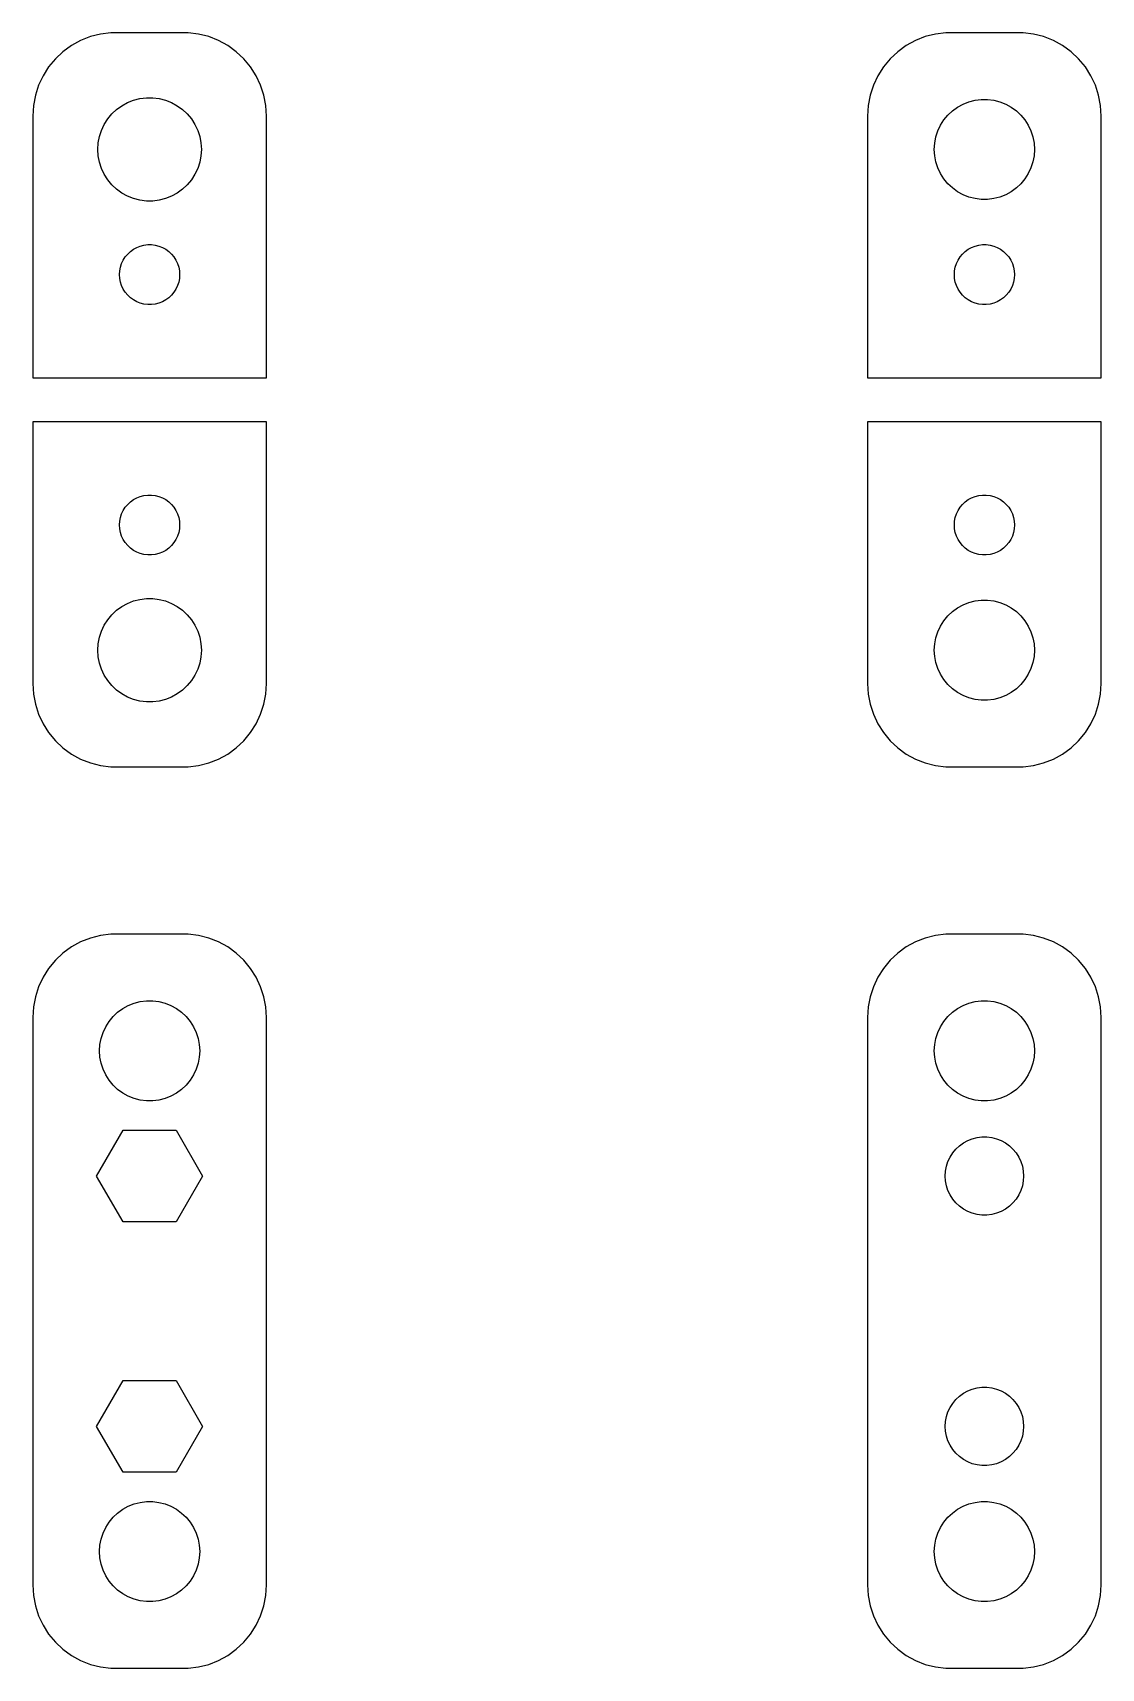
# Model space of a CAD drawing. Header units: metres. Extents: x -7 to 57, y 32 to 130.
import ezdxf

# ---------------------------------------------------------------- set-up
doc = ezdxf.new("R2010")
doc.units = ezdxf.units.M

msp = doc.modelspace()

# ---------------------------------------------------------------- linework, layer by layer
for p, q in [((-4.12889, 129.524), (-4.67912, 129.222)), ((-3.54507, 129.755), (-4.12889, 129.524)), ((-2.9369, 129.911), (-3.54507, 129.755)), ((-2.31395, 129.99), (-2.9369, 129.911)), ((2.31395, 129.99), (-2.31395, 129.99)), ((2.9369, 129.911), (2.31395, 129.99)), ((3.54507, 129.755), (2.9369, 129.911)), ((4.12889, 129.524), (3.54507, 129.755)), ((4.67912, 129.222), (4.12889, 129.524)), ((45.8711, 129.524), (45.3209, 129.222)), ((46.4549, 129.755), (45.8711, 129.524)), ((47.0631, 129.911), (46.4549, 129.755)), ((47.686, 129.99), (47.0631, 129.911)), ((52.3139, 129.99), (47.686, 129.99)), ((52.9369, 129.911), (52.3139, 129.99)), ((53.5451, 129.755), (52.9369, 129.911)), ((54.1289, 129.524), (53.5451, 129.755)), ((54.6791, 129.222), (54.1289, 129.524)), ((-5.64484, 128.423), (-6.04507, 127.939)), ((-5.18712, 128.853), (-5.64484, 128.423)), ((-4.67912, 129.222), (-5.18712, 128.853)), ((5.18712, 128.853), (4.67912, 129.222)), ((5.64484, 128.423), (5.18712, 128.853)), ((6.04507, 127.939), (5.64484, 128.423)), ((44.3551, 128.423), (43.9549, 127.939)), ((44.8129, 128.853), (44.3551, 128.423)), ((45.3209, 129.222), (44.8129, 128.853)), ((55.1871, 128.853), (54.6791, 129.222)), ((55.6448, 128.423), (55.1871, 128.853)), ((56.0451, 127.939), (55.6448, 128.423)), ((-6.38153, 127.409), (-6.64888, 126.841)), ((-6.04507, 127.939), (-6.38153, 127.409)), ((6.38153, 127.409), (6.04507, 127.939)), ((6.64888, 126.841), (6.38153, 127.409)), ((43.6185, 127.409), (43.3511, 126.841)), ((43.9549, 127.939), (43.6185, 127.409)), ((56.3815, 127.409), (56.0451, 127.939)), ((56.6489, 126.841), (56.3815, 127.409)), ((-6.64888, 126.841), (-6.84291, 126.243)), ((6.84291, 126.243), (6.64888, 126.841)), ((43.3511, 126.841), (43.1571, 126.243)), ((56.8429, 126.243), (56.6489, 126.841)), ((-6.96057, 125.627), (-7, 125)), ((-6.84291, 126.243), (-6.96057, 125.627)), ((-1.97601, 125.389), (-1.66106, 125.617)), ((-1.66106, 125.617), (-1.3199, 125.805)), ((-1.3199, 125.805), (-0.957947, 125.948)), ((-0.957947, 125.948), (-0.580872, 126.045)), ((-0.580872, 126.045), (-0.194641, 126.094)), ((-0.194641, 126.094), (0.194641, 126.094)), ((0.194641, 126.094), (0.580872, 126.045)), ((0.580872, 126.045), (0.957947, 125.948)), ((0.957947, 125.948), (1.3199, 125.805)), ((1.3199, 125.805), (1.66106, 125.617)), ((1.66106, 125.617), (1.97601, 125.389)), ((6.96057, 125.627), (6.84291, 126.243)), ((7, 125), (6.96057, 125.627)), ((43.0394, 125.627), (43, 125)), ((43.1571, 126.243), (43.0394, 125.627)), ((48.0877, 125.312), (48.3925, 125.533)), ((48.3925, 125.533), (48.7227, 125.714)), ((48.7227, 125.714), (49.0729, 125.853)), ((49.0729, 125.853), (49.4379, 125.947)), ((49.4379, 125.947), (49.8116, 125.994)), ((49.8116, 125.994), (50.1884, 125.994)), ((50.1884, 125.994), (50.5621, 125.947)), ((50.5621, 125.947), (50.927, 125.853)), ((50.927, 125.853), (51.2773, 125.714)), ((51.2773, 125.714), (51.6075, 125.533)), ((51.6075, 125.533), (51.9123, 125.312)), ((56.9606, 125.627), (56.8429, 126.243)), ((57, 125), (56.9606, 125.627)), ((-7, 125), (-7, 109.318)), ((-2.88229, 124.141), (-2.71654, 124.493)), ((-2.71654, 124.493), (-2.50795, 124.822)), ((-2.50795, 124.822), (-2.2598, 125.122)), ((-2.2598, 125.122), (-1.97601, 125.389)), ((1.97601, 125.389), (2.2598, 125.122)), ((2.2598, 125.122), (2.50795, 124.822)), ((2.50795, 124.822), (2.71654, 124.493)), ((2.71654, 124.493), (2.88229, 124.141)), ((7, 109.318), (7, 125)), ((43, 125), (43, 109.318)), ((47.2107, 124.104), (47.3711, 124.445)), ((47.3711, 124.445), (47.5729, 124.763)), ((47.5729, 124.763), (47.8131, 125.054)), ((47.8131, 125.054), (48.0877, 125.312)), ((51.9123, 125.312), (52.1869, 125.054)), ((52.1869, 125.054), (52.427, 124.763)), ((52.427, 124.763), (52.6289, 124.445)), ((52.6289, 124.445), (52.7893, 124.104)), ((57, 109.318), (57, 125)), ((-3.07555, 123.389), (-3.00259, 123.771)), ((-3.00259, 123.771), (-2.88229, 124.141)), ((2.88229, 124.141), (3.00259, 123.771)), ((3.00259, 123.771), (3.07555, 123.389)), ((47.0237, 123.376), (47.0942, 123.746)), ((47.0942, 123.746), (47.2107, 124.104)), ((52.7893, 124.104), (52.9057, 123.746)), ((52.9057, 123.746), (52.9763, 123.376)), ((-3.09999, 123), (-3.07555, 123.389)), ((-3.07555, 122.611), (-3.09999, 123)), ((-3.00259, 122.229), (-3.07555, 122.611)), ((3.07555, 122.611), (3.00259, 122.229)), ((3.07555, 123.389), (3.09999, 123)), ((3.09999, 123), (3.07555, 122.611)), ((47, 123), (47.0237, 123.376)), ((47.0237, 122.624), (47, 123)), ((47.0942, 122.254), (47.0237, 122.624)), ((52.9763, 122.624), (52.9057, 122.254)), ((52.9763, 123.376), (53, 123)), ((53, 123), (52.9763, 122.624)), ((-2.88229, 121.859), (-3.00259, 122.229)), ((-2.71654, 121.507), (-2.88229, 121.859)), ((-2.50795, 121.178), (-2.71654, 121.507)), ((2.71654, 121.507), (2.50795, 121.178)), ((2.88229, 121.859), (2.71654, 121.507)), ((3.00259, 122.229), (2.88229, 121.859)), ((47.2107, 121.896), (47.0942, 122.254)), ((47.3711, 121.555), (47.2107, 121.896)), ((47.5729, 121.237), (47.3711, 121.555)), ((52.6289, 121.555), (52.427, 121.237)), ((52.7893, 121.896), (52.6289, 121.555)), ((52.9057, 122.254), (52.7893, 121.896)), ((-2.2598, 120.878), (-2.50795, 121.178)), ((-1.97601, 120.611), (-2.2598, 120.878)), ((-1.66106, 120.383), (-1.97601, 120.611)), ((1.97601, 120.611), (1.66106, 120.383)), ((2.2598, 120.878), (1.97601, 120.611)), ((2.50795, 121.178), (2.2598, 120.878)), ((47.8131, 120.946), (47.5729, 121.237)), ((48.0877, 120.688), (47.8131, 120.946)), ((48.3925, 120.467), (48.0877, 120.688)), ((51.9123, 120.688), (51.6075, 120.467)), ((52.1869, 120.946), (51.9123, 120.688)), ((52.427, 121.237), (52.1869, 120.946)), ((-1.3199, 120.195), (-1.66106, 120.383)), ((-0.957947, 120.052), (-1.3199, 120.195)), ((-0.580872, 119.955), (-0.957947, 120.052)), ((-0.194641, 119.906), (-0.580872, 119.955)), ((0.194641, 119.906), (-0.194641, 119.906)), ((0.580872, 119.955), (0.194641, 119.906)), ((0.957947, 120.052), (0.580872, 119.955)), ((1.3199, 120.195), (0.957947, 120.052)), ((1.66106, 120.383), (1.3199, 120.195)), ((48.7227, 120.286), (48.3925, 120.467)), ((49.0729, 120.147), (48.7227, 120.286)), ((49.4379, 120.053), (49.0729, 120.147)), ((49.8116, 120.006), (49.4379, 120.053)), ((50.1884, 120.006), (49.8116, 120.006)), ((50.5621, 120.053), (50.1884, 120.006)), ((50.927, 120.147), (50.5621, 120.053)), ((51.2773, 120.286), (50.927, 120.147)), ((51.6075, 120.467), (51.2773, 120.286)), ((-1.45622, 116.558), (-1.31213, 116.732)), ((-1.31213, 116.732), (-1.14735, 116.887)), ((-1.14735, 116.887), (-0.964478, 117.02)), ((-0.964478, 117.02), (-0.766388, 117.129)), ((-0.766388, 117.129), (-0.556229, 117.212)), ((-0.556229, 117.212), (-0.33728, 117.268)), ((-0.33728, 117.268), (-0.113022, 117.296)), ((-0.113022, 117.296), (0.113022, 117.296)), ((0.113022, 117.296), (0.33728, 117.268)), ((0.33728, 117.268), (0.556229, 117.212)), ((0.556229, 117.212), (0.766388, 117.129)), ((0.766388, 117.129), (0.964478, 117.02)), ((0.964478, 117.02), (1.14735, 116.887)), ((1.14735, 116.887), (1.31213, 116.732)), ((1.31213, 116.732), (1.45622, 116.558)), ((48.5438, 116.558), (48.6879, 116.732)), ((48.6879, 116.732), (48.8526, 116.887)), ((48.8526, 116.887), (49.0355, 117.02)), ((49.0355, 117.02), (49.2336, 117.129)), ((49.2336, 117.129), (49.4438, 117.212)), ((49.4438, 117.212), (49.6627, 117.268)), ((49.6627, 117.268), (49.887, 117.296)), ((49.887, 117.296), (50.113, 117.296)), ((50.113, 117.296), (50.3373, 117.268)), ((50.3373, 117.268), (50.5562, 117.212)), ((50.5562, 117.212), (50.7664, 117.129)), ((50.7664, 117.129), (50.9645, 117.02)), ((50.9645, 117.02), (51.1474, 116.887)), ((51.1474, 116.887), (51.3121, 116.732)), ((51.3121, 116.732), (51.4562, 116.558)), ((-1.79999, 115.5), (-1.7858, 115.726)), ((-1.7858, 115.726), (-1.74344, 115.948)), ((-1.74344, 115.948), (-1.67358, 116.163)), ((-1.67358, 116.163), (-1.57735, 116.367)), ((-1.57735, 116.367), (-1.45622, 116.558)), ((1.45622, 116.558), (1.57735, 116.367)), ((1.57735, 116.367), (1.67358, 116.163)), ((1.67358, 116.163), (1.74344, 115.948)), ((1.74344, 115.948), (1.7858, 115.726)), ((1.7858, 115.726), (1.79999, 115.5)), ((48.2, 115.5), (48.2142, 115.726)), ((48.2142, 115.726), (48.2565, 115.948)), ((48.2565, 115.948), (48.3264, 116.163)), ((48.3264, 116.163), (48.4226, 116.367)), ((48.4226, 116.367), (48.5438, 116.558)), ((51.4562, 116.558), (51.5773, 116.367)), ((51.5773, 116.367), (51.6736, 116.163)), ((51.6736, 116.163), (51.7434, 115.948)), ((51.7434, 115.948), (51.7858, 115.726)), ((51.7858, 115.726), (51.8, 115.5)), ((-1.7858, 115.274), (-1.79999, 115.5)), ((-1.74344, 115.052), (-1.7858, 115.274)), ((-1.67358, 114.837), (-1.74344, 115.052)), ((-1.57735, 114.633), (-1.67358, 114.837)), ((1.67358, 114.837), (1.57735, 114.633)), ((1.74344, 115.052), (1.67358, 114.837)), ((1.7858, 115.274), (1.74344, 115.052)), ((1.79999, 115.5), (1.7858, 115.274)), ((48.2142, 115.274), (48.2, 115.5)), ((48.2565, 115.052), (48.2142, 115.274)), ((48.3264, 114.837), (48.2565, 115.052)), ((48.4226, 114.633), (48.3264, 114.837)), ((51.6736, 114.837), (51.5773, 114.633)), ((51.7434, 115.052), (51.6736, 114.837)), ((51.7858, 115.274), (51.7434, 115.052)), ((51.8, 115.5), (51.7858, 115.274)), ((-1.45622, 114.442), (-1.57735, 114.633)), ((-1.31213, 114.268), (-1.45622, 114.442)), ((-1.14735, 114.113), (-1.31213, 114.268)), ((-0.964478, 113.98), (-1.14735, 114.113)), ((-0.766388, 113.871), (-0.964478, 113.98)), ((-0.556229, 113.788), (-0.766388, 113.871)), ((-0.33728, 113.732), (-0.556229, 113.788)), ((-0.113022, 113.704), (-0.33728, 113.732)), ((0.113022, 113.704), (-0.113022, 113.704)), ((0.33728, 113.732), (0.113022, 113.704)), ((0.556229, 113.788), (0.33728, 113.732)), ((0.766388, 113.871), (0.556229, 113.788)), ((0.964478, 113.98), (0.766388, 113.871)), ((1.14735, 114.113), (0.964478, 113.98)), ((1.31213, 114.268), (1.14735, 114.113)), ((1.45622, 114.442), (1.31213, 114.268)), ((1.57735, 114.633), (1.45622, 114.442)), ((48.5438, 114.442), (48.4226, 114.633)), ((48.6879, 114.268), (48.5438, 114.442)), ((48.8526, 114.113), (48.6879, 114.268)), ((49.0355, 113.98), (48.8526, 114.113)), ((49.2336, 113.871), (49.0355, 113.98)), ((49.4438, 113.788), (49.2336, 113.871)), ((49.6627, 113.732), (49.4438, 113.788)), ((49.887, 113.704), (49.6627, 113.732)), ((50.113, 113.704), (49.887, 113.704)), ((50.3373, 113.732), (50.113, 113.704)), ((50.5562, 113.788), (50.3373, 113.732)), ((50.7664, 113.871), (50.5562, 113.788)), ((50.9645, 113.98), (50.7664, 113.871)), ((51.1474, 114.113), (50.9645, 113.98)), ((51.3121, 114.268), (51.1474, 114.113)), ((51.4562, 114.442), (51.3121, 114.268)), ((51.5773, 114.633), (51.4562, 114.442)), ((-7, 109.318), (7, 109.318)), ((43, 109.318), (57, 109.318)), ((7, 106.682), (-7, 106.682)), ((-7, 106.682), (-7, 91)), ((7, 91), (7, 106.682)), ((57, 106.682), (43, 106.682)), ((43, 106.682), (43, 91)), ((57, 91), (57, 106.682)), ((-1.14735, 101.887), (-0.964478, 102.02)), ((-0.964478, 102.02), (-0.766388, 102.129)), ((-0.766388, 102.129), (-0.556229, 102.212)), ((-0.556229, 102.212), (-0.33728, 102.268)), ((-0.33728, 102.268), (-0.113022, 102.296)), ((-0.113022, 102.296), (0.113022, 102.296)), ((0.113022, 102.296), (0.33728, 102.268)), ((0.33728, 102.268), (0.556229, 102.212)), ((0.556229, 102.212), (0.766388, 102.129)), ((0.766388, 102.129), (0.964478, 102.02)), ((0.964478, 102.02), (1.14735, 101.887)), ((48.8526, 101.887), (49.0355, 102.02)), ((49.0355, 102.02), (49.2336, 102.129)), ((49.2336, 102.129), (49.4438, 102.212)), ((49.4438, 102.212), (49.6627, 102.268)), ((49.6627, 102.268), (49.887, 102.296)), ((49.887, 102.296), (50.113, 102.296)), ((50.113, 102.296), (50.3373, 102.268)), ((50.3373, 102.268), (50.5562, 102.212)), ((50.5562, 102.212), (50.7664, 102.129)), ((50.7664, 102.129), (50.9645, 102.02)), ((50.9645, 102.02), (51.1474, 101.887)), ((-1.7858, 100.726), (-1.74344, 100.948)), ((-1.74344, 100.948), (-1.67358, 101.163)), ((-1.67358, 101.163), (-1.57735, 101.367)), ((-1.57735, 101.367), (-1.45622, 101.558)), ((-1.45622, 101.558), (-1.31213, 101.732)), ((-1.31213, 101.732), (-1.14735, 101.887)), ((1.14735, 101.887), (1.31213, 101.732)), ((1.31213, 101.732), (1.45622, 101.558)), ((1.45622, 101.558), (1.57735, 101.367)), ((1.57735, 101.367), (1.67358, 101.163)), ((1.67358, 101.163), (1.74344, 100.948)), ((1.74344, 100.948), (1.7858, 100.726)), ((48.2142, 100.726), (48.2565, 100.948)), ((48.2565, 100.948), (48.3264, 101.163)), ((48.3264, 101.163), (48.4226, 101.367)), ((48.4226, 101.367), (48.5438, 101.558)), ((48.5438, 101.558), (48.6879, 101.732)), ((48.6879, 101.732), (48.8526, 101.887)), ((51.1474, 101.887), (51.3121, 101.732)), ((51.3121, 101.732), (51.4562, 101.558)), ((51.4562, 101.558), (51.5773, 101.367)), ((51.5773, 101.367), (51.6736, 101.163)), ((51.6736, 101.163), (51.7434, 100.948)), ((51.7434, 100.948), (51.7858, 100.726)), ((-1.79999, 100.5), (-1.7858, 100.726)), ((-1.7858, 100.274), (-1.79999, 100.5)), ((-1.74344, 100.052), (-1.7858, 100.274)), ((-1.67358, 99.8374), (-1.74344, 100.052)), ((1.74344, 100.052), (1.67358, 99.8374)), ((1.7858, 100.274), (1.74344, 100.052)), ((1.7858, 100.726), (1.79999, 100.5)), ((1.79999, 100.5), (1.7858, 100.274)), ((48.2, 100.5), (48.2142, 100.726)), ((48.2142, 100.274), (48.2, 100.5)), ((48.2565, 100.052), (48.2142, 100.274)), ((48.3264, 99.8374), (48.2565, 100.052)), ((51.7434, 100.052), (51.6736, 99.8374)), ((51.7858, 100.274), (51.7434, 100.052)), ((51.7858, 100.726), (51.8, 100.5)), ((51.8, 100.5), (51.7858, 100.274)), ((-1.57735, 99.6329), (-1.67358, 99.8374)), ((-1.45622, 99.442), (-1.57735, 99.6329)), ((-1.31213, 99.2678), (-1.45622, 99.442)), ((-1.14735, 99.1131), (-1.31213, 99.2678)), ((-0.964478, 98.9802), (-1.14735, 99.1131)), ((-0.766388, 98.8713), (-0.964478, 98.9802)), ((0.964478, 98.9802), (0.766388, 98.8713)), ((1.14735, 99.1131), (0.964478, 98.9802)), ((1.31213, 99.2678), (1.14735, 99.1131)), ((1.45622, 99.442), (1.31213, 99.2678)), ((1.57735, 99.6329), (1.45622, 99.442)), ((1.67358, 99.8374), (1.57735, 99.6329)), ((48.4226, 99.6329), (48.3264, 99.8374)), ((48.5438, 99.442), (48.4226, 99.6329)), ((48.6879, 99.2678), (48.5438, 99.442)), ((48.8526, 99.1131), (48.6879, 99.2678)), ((49.0355, 98.9802), (48.8526, 99.1131)), ((49.2336, 98.8713), (49.0355, 98.9802)), ((50.9645, 98.9802), (50.7664, 98.8713)), ((51.1474, 99.1131), (50.9645, 98.9802)), ((51.3121, 99.2678), (51.1474, 99.1131)), ((51.4562, 99.442), (51.3121, 99.2678)), ((51.5773, 99.6329), (51.4562, 99.442)), ((51.6736, 99.8374), (51.5773, 99.6329)), ((-0.556229, 98.7881), (-0.766388, 98.8713)), ((-0.33728, 98.7319), (-0.556229, 98.7881)), ((-0.113022, 98.7036), (-0.33728, 98.7319)), ((0.113022, 98.7036), (-0.113022, 98.7036)), ((0.33728, 98.7319), (0.113022, 98.7036)), ((0.556229, 98.7881), (0.33728, 98.7319)), ((0.766388, 98.8713), (0.556229, 98.7881)), ((49.4438, 98.7881), (49.2336, 98.8713)), ((49.6627, 98.7319), (49.4438, 98.7881)), ((49.887, 98.7036), (49.6627, 98.7319)), ((50.113, 98.7036), (49.887, 98.7036)), ((50.3373, 98.7319), (50.113, 98.7036)), ((50.5562, 98.7881), (50.3373, 98.7319)), ((50.7664, 98.8713), (50.5562, 98.7881)), ((-0.957947, 95.9483), (-0.580872, 96.0451)), ((-0.580872, 96.0451), (-0.194641, 96.0939)), ((-0.194641, 96.0939), (0.194641, 96.0939)), ((0.194641, 96.0939), (0.580872, 96.0451)), ((0.580872, 96.0451), (0.957947, 95.9483)), ((-2.50795, 94.8221), (-2.2598, 95.1221)), ((-2.2598, 95.1221), (-1.97601, 95.3886)), ((-1.97601, 95.3886), (-1.66106, 95.6174)), ((-1.66106, 95.6174), (-1.3199, 95.805)), ((-1.3199, 95.805), (-0.957947, 95.9483)), ((0.957947, 95.9483), (1.3199, 95.805)), ((1.3199, 95.805), (1.66106, 95.6174)), ((1.66106, 95.6174), (1.97601, 95.3886)), ((1.97601, 95.3886), (2.2598, 95.1221)), ((2.2598, 95.1221), (2.50795, 94.8221)), ((47.5729, 94.7634), (47.8131, 95.0536)), ((47.8131, 95.0536), (48.0877, 95.3116)), ((48.0877, 95.3116), (48.3925, 95.533)), ((48.3925, 95.533), (48.7227, 95.7145)), ((48.7227, 95.7145), (49.0729, 95.8532)), ((49.0729, 95.8532), (49.4379, 95.9469)), ((49.4379, 95.9469), (49.8116, 95.9941)), ((49.8116, 95.9941), (50.1884, 95.9941)), ((50.1884, 95.9941), (50.5621, 95.9469)), ((50.5621, 95.9469), (50.927, 95.8532)), ((50.927, 95.8532), (51.2773, 95.7145)), ((51.2773, 95.7145), (51.6075, 95.533)), ((51.6075, 95.533), (51.9123, 95.3116)), ((51.9123, 95.3116), (52.1869, 95.0536)), ((52.1869, 95.0536), (52.427, 94.7634)), ((-3.00259, 93.771), (-2.88229, 94.1412)), ((-2.88229, 94.1412), (-2.71654, 94.4934)), ((-2.71654, 94.4934), (-2.50795, 94.8221)), ((2.50795, 94.8221), (2.71654, 94.4934)), ((2.71654, 94.4934), (2.88229, 94.1412)), ((2.88229, 94.1412), (3.00259, 93.771)), ((47.0942, 93.7461), (47.2107, 94.1044)), ((47.2107, 94.1044), (47.3711, 94.4453)), ((47.3711, 94.4453), (47.5729, 94.7634)), ((52.427, 94.7634), (52.6289, 94.4453)), ((52.6289, 94.4453), (52.7893, 94.1044)), ((52.7893, 94.1044), (52.9057, 93.7461)), ((-3.09999, 93), (-3.07555, 93.3885)), ((-3.07555, 93.3885), (-3.00259, 93.771)), ((3.00259, 93.771), (3.07555, 93.3885)), ((3.07555, 93.3885), (3.09999, 93)), ((47, 93), (47.0237, 93.376)), ((47.0237, 93.376), (47.0942, 93.7461)), ((52.9057, 93.7461), (52.9763, 93.376)), ((52.9763, 93.376), (53, 93)), ((-3.07555, 92.6115), (-3.09999, 93)), ((-3.00259, 92.2291), (-3.07555, 92.6115)), ((-2.88229, 91.8588), (-3.00259, 92.2291)), ((3.00259, 92.2291), (2.88229, 91.8588)), ((3.07555, 92.6115), (3.00259, 92.2291)), ((3.09999, 93), (3.07555, 92.6115)), ((47.0237, 92.624), (47, 93)), ((47.0942, 92.2539), (47.0237, 92.624)), ((47.2107, 91.8956), (47.0942, 92.2539)), ((52.9057, 92.2539), (52.7893, 91.8956)), ((52.9763, 92.624), (52.9057, 92.2539)), ((53, 93), (52.9763, 92.624)), ((-2.71654, 91.5066), (-2.88229, 91.8588)), ((-2.50795, 91.1779), (-2.71654, 91.5066)), ((-2.2598, 90.8779), (-2.50795, 91.1779)), ((2.50795, 91.1779), (2.2598, 90.8779)), ((2.71654, 91.5066), (2.50795, 91.1779)), ((2.88229, 91.8588), (2.71654, 91.5066)), ((47.3711, 91.5547), (47.2107, 91.8956)), ((47.5729, 91.2366), (47.3711, 91.5547)), ((47.8131, 90.9464), (47.5729, 91.2366)), ((52.427, 91.2366), (52.1869, 90.9464)), ((52.6289, 91.5547), (52.427, 91.2366)), ((52.7893, 91.8956), (52.6289, 91.5547)), ((-7, 91), (-6.96057, 90.3733)), ((-6.96057, 90.3733), (-6.84291, 89.7566)), ((-1.97601, 90.6114), (-2.2598, 90.8779)), ((-1.66106, 90.3826), (-1.97601, 90.6114)), ((-1.3199, 90.195), (-1.66106, 90.3826)), ((-0.957947, 90.0517), (-1.3199, 90.195)), ((1.3199, 90.195), (0.957947, 90.0517)), ((1.66106, 90.3826), (1.3199, 90.195)), ((1.97601, 90.6114), (1.66106, 90.3826)), ((2.2598, 90.8779), (1.97601, 90.6114)), ((6.84291, 89.7566), (6.96057, 90.3733)), ((6.96057, 90.3733), (7, 91)), ((43, 91), (43.0394, 90.3733)), ((43.0394, 90.3733), (43.1571, 89.7566)), ((48.0877, 90.6885), (47.8131, 90.9464)), ((48.3925, 90.467), (48.0877, 90.6885)), ((48.7227, 90.2855), (48.3925, 90.467)), ((49.0729, 90.1468), (48.7227, 90.2855)), ((49.4379, 90.0531), (49.0729, 90.1468)), ((50.927, 90.1468), (50.5621, 90.0531)), ((51.2773, 90.2855), (50.927, 90.1468)), ((51.6075, 90.467), (51.2773, 90.2855)), ((51.9123, 90.6885), (51.6075, 90.467)), ((52.1869, 90.9464), (51.9123, 90.6885)), ((56.8429, 89.7566), (56.9606, 90.3733)), ((56.9606, 90.3733), (57, 91)), ((-6.84291, 89.7566), (-6.64888, 89.1594)), ((-0.580872, 89.9549), (-0.957947, 90.0517)), ((-0.194641, 89.9061), (-0.580872, 89.9549)), ((0.194641, 89.9061), (-0.194641, 89.9061)), ((0.580872, 89.9549), (0.194641, 89.9061)), ((0.957947, 90.0517), (0.580872, 89.9549)), ((6.64888, 89.1594), (6.84291, 89.7566)), ((43.1571, 89.7566), (43.3511, 89.1594)), ((49.8116, 90.0059), (49.4379, 90.0531)), ((50.1884, 90.0059), (49.8116, 90.0059)), ((50.5621, 90.0531), (50.1884, 90.0059)), ((56.6489, 89.1594), (56.8429, 89.7566)), ((-6.64888, 89.1594), (-6.38153, 88.5912)), ((-6.38153, 88.5912), (-6.04507, 88.0611)), ((6.04507, 88.0611), (6.38153, 88.5912)), ((6.38153, 88.5912), (6.64888, 89.1594)), ((43.3511, 89.1594), (43.6185, 88.5912)), ((43.6185, 88.5912), (43.9549, 88.0611)), ((56.0451, 88.0611), (56.3815, 88.5912)), ((56.3815, 88.5912), (56.6489, 89.1594)), ((-6.04507, 88.0611), (-5.64484, 87.5773)), ((-5.64484, 87.5773), (-5.18712, 87.1474)), ((5.18712, 87.1474), (5.64484, 87.5773)), ((5.64484, 87.5773), (6.04507, 88.0611)), ((43.9549, 88.0611), (44.3551, 87.5773)), ((44.3551, 87.5773), (44.8129, 87.1474)), ((55.1871, 87.1474), (55.6448, 87.5773)), ((55.6448, 87.5773), (56.0451, 88.0611)), ((-5.18712, 87.1474), (-4.67912, 86.7784)), ((-4.67912, 86.7784), (-4.12889, 86.4759)), ((-4.12889, 86.4759), (-3.54507, 86.2447)), ((-3.54507, 86.2447), (-2.9369, 86.0886)), ((2.9369, 86.0886), (3.54507, 86.2447)), ((3.54507, 86.2447), (4.12889, 86.4759)), ((4.12889, 86.4759), (4.67912, 86.7784)), ((4.67912, 86.7784), (5.18712, 87.1474)), ((44.8129, 87.1474), (45.3209, 86.7784)), ((45.3209, 86.7784), (45.8711, 86.4759)), ((45.8711, 86.4759), (46.4549, 86.2447)), ((46.4549, 86.2447), (47.0631, 86.0886)), ((52.9369, 86.0886), (53.5451, 86.2447)), ((53.5451, 86.2447), (54.1289, 86.4759)), ((54.1289, 86.4759), (54.6791, 86.7784)), ((54.6791, 86.7784), (55.1871, 87.1474)), ((-2.9369, 86.0886), (-2.31395, 86.0099)), ((-2.31395, 86.0099), (2.31395, 86.0099)), ((2.31395, 86.0099), (2.9369, 86.0886)), ((47.0631, 86.0886), (47.686, 86.0099)), ((47.686, 86.0099), (52.3139, 86.0099)), ((52.3139, 86.0099), (52.9369, 86.0886)), ((-4.12889, 75.5241), (-4.67912, 75.2216)), ((-3.54507, 75.7553), (-4.12889, 75.5241)), ((-2.9369, 75.9114), (-3.54507, 75.7553)), ((-2.31395, 75.9901), (-2.9369, 75.9114)), ((2.31395, 75.9901), (-2.31395, 75.9901)), ((2.9369, 75.9114), (2.31395, 75.9901)), ((3.54507, 75.7553), (2.9369, 75.9114)), ((4.12889, 75.5241), (3.54507, 75.7553)), ((4.67912, 75.2216), (4.12889, 75.5241)), ((45.8711, 75.5241), (45.3209, 75.2216)), ((46.4549, 75.7553), (45.8711, 75.5241)), ((47.0631, 75.9114), (46.4549, 75.7553)), ((47.686, 75.9901), (47.0631, 75.9114)), ((52.3139, 75.9901), (47.686, 75.9901)), ((52.9369, 75.9114), (52.3139, 75.9901)), ((53.5451, 75.7553), (52.9369, 75.9114)), ((54.1289, 75.5241), (53.5451, 75.7553)), ((54.6791, 75.2216), (54.1289, 75.5241)), ((-5.18712, 74.8526), (-5.64484, 74.4227)), ((-4.67912, 75.2216), (-5.18712, 74.8526)), ((5.18712, 74.8526), (4.67912, 75.2216)), ((5.64484, 74.4227), (5.18712, 74.8526)), ((44.8129, 74.8526), (44.3551, 74.4227)), ((45.3209, 75.2216), (44.8129, 74.8526)), ((55.1871, 74.8526), (54.6791, 75.2216)), ((55.6448, 74.4227), (55.1871, 74.8526)), ((-6.04507, 73.9389), (-6.38153, 73.4088)), ((-5.64484, 74.4227), (-6.04507, 73.9389)), ((6.04507, 73.9389), (5.64484, 74.4227)), ((6.38153, 73.4088), (6.04507, 73.9389)), ((43.9549, 73.9389), (43.6185, 73.4088)), ((44.3551, 74.4227), (43.9549, 73.9389)), ((56.0451, 73.9389), (55.6448, 74.4227)), ((56.3815, 73.4088), (56.0451, 73.9389)), ((-6.64888, 72.8406), (-6.84291, 72.2434)), ((-6.38153, 73.4088), (-6.64888, 72.8406)), ((6.64888, 72.8406), (6.38153, 73.4088)), ((6.84291, 72.2434), (6.64888, 72.8406)), ((43.3511, 72.8406), (43.1571, 72.2434)), ((43.6185, 73.4088), (43.3511, 72.8406)), ((56.6489, 72.8406), (56.3815, 73.4088)), ((56.8429, 72.2434), (56.6489, 72.8406)), ((-6.96057, 71.6267), (-7, 71)), ((-6.84291, 72.2434), (-6.96057, 71.6267)), ((-1.91226, 71.3115), (-1.60747, 71.533)), ((-1.60747, 71.533), (-1.27733, 71.7145)), ((-1.27733, 71.7145), (-0.927048, 71.8532)), ((-0.927048, 71.8532), (-0.562134, 71.9469)), ((-0.562134, 71.9469), (-0.18837, 71.9941)), ((-0.18837, 71.9941), (0.18837, 71.9941)), ((0.18837, 71.9941), (0.562134, 71.9469)), ((0.562134, 71.9469), (0.927048, 71.8532)), ((0.927048, 71.8532), (1.27733, 71.7145)), ((1.27733, 71.7145), (1.60747, 71.533)), ((1.60747, 71.533), (1.91226, 71.3115)), ((6.96057, 71.6267), (6.84291, 72.2434)), ((7, 71), (6.96057, 71.6267)), ((43.0394, 71.6267), (43, 71)), ((43.1571, 72.2434), (43.0394, 71.6267)), ((48.0877, 71.3115), (48.3925, 71.533)), ((48.3925, 71.533), (48.7227, 71.7145)), ((48.7227, 71.7145), (49.0729, 71.8532)), ((49.0729, 71.8532), (49.4379, 71.9469)), ((49.4379, 71.9469), (49.8116, 71.9941)), ((49.8116, 71.9941), (50.1884, 71.9941)), ((50.1884, 71.9941), (50.5621, 71.9469)), ((50.5621, 71.9469), (50.927, 71.8532)), ((50.927, 71.8532), (51.2773, 71.7145)), ((51.2773, 71.7145), (51.6075, 71.533)), ((51.6075, 71.533), (51.9123, 71.3115)), ((56.9606, 71.6267), (56.8429, 72.2434)), ((57, 71), (56.9606, 71.6267)), ((-7, 71), (-7, 37)), ((-2.62891, 70.4453), (-2.42705, 70.7634)), ((-2.42705, 70.7634), (-2.1869, 71.0536)), ((-2.1869, 71.0536), (-1.91226, 71.3115)), ((1.91226, 71.3115), (2.1869, 71.0536)), ((2.1869, 71.0536), (2.42705, 70.7634)), ((2.42705, 70.7634), (2.62891, 70.4453)), ((7, 37), (7, 71)), ((43, 71), (43, 37)), ((47.3711, 70.4453), (47.5729, 70.7634)), ((47.5729, 70.7634), (47.8131, 71.0536)), ((47.8131, 71.0536), (48.0877, 71.3115)), ((51.9123, 71.3115), (52.1869, 71.0536)), ((52.1869, 71.0536), (52.427, 70.7634)), ((52.427, 70.7634), (52.6289, 70.4453)), ((57, 37), (57, 71)), ((-2.97633, 69.376), (-2.90575, 69.7461)), ((-2.90575, 69.7461), (-2.78932, 70.1044)), ((-2.78932, 70.1044), (-2.62891, 70.4453)), ((2.62891, 70.4453), (2.78932, 70.1044)), ((2.78932, 70.1044), (2.90575, 69.7461)), ((2.90575, 69.7461), (2.97633, 69.376)), ((47.0237, 69.376), (47.0942, 69.7461)), ((47.0942, 69.7461), (47.2107, 70.1044)), ((47.2107, 70.1044), (47.3711, 70.4453)), ((52.6289, 70.4453), (52.7893, 70.1044)), ((52.7893, 70.1044), (52.9057, 69.7461)), ((52.9057, 69.7461), (52.9763, 69.376)), ((-3, 69), (-2.97633, 69.376)), ((-2.97633, 68.624), (-3, 69)), ((-2.90575, 68.2539), (-2.97633, 68.624)), ((2.97633, 68.624), (2.90575, 68.2539)), ((2.97633, 69.376), (3, 69)), ((3, 69), (2.97633, 68.624)), ((47, 69), (47.0237, 69.376)), ((47.0237, 68.624), (47, 69)), ((47.0942, 68.2539), (47.0237, 68.624)), ((52.9763, 68.624), (52.9057, 68.2539)), ((52.9763, 69.376), (53, 69)), ((53, 69), (52.9763, 68.624)), ((-2.78932, 67.8956), (-2.90575, 68.2539)), ((-2.62891, 67.5547), (-2.78932, 67.8956)), ((2.78932, 67.8956), (2.62891, 67.5547)), ((2.90575, 68.2539), (2.78932, 67.8956)), ((47.2107, 67.8956), (47.0942, 68.2539)), ((47.3711, 67.5547), (47.2107, 67.8956)), ((52.7893, 67.8956), (52.6289, 67.5547)), ((52.9057, 68.2539), (52.7893, 67.8956)), ((-2.42705, 67.2366), (-2.62891, 67.5547)), ((-2.1869, 66.9464), (-2.42705, 67.2366)), ((-1.91226, 66.6884), (-2.1869, 66.9464)), ((-1.60747, 66.467), (-1.91226, 66.6884)), ((1.91226, 66.6884), (1.60747, 66.467)), ((2.1869, 66.9464), (1.91226, 66.6884)), ((2.42705, 67.2366), (2.1869, 66.9464)), ((2.62891, 67.5547), (2.42705, 67.2366)), ((47.5729, 67.2366), (47.3711, 67.5547)), ((47.8131, 66.9464), (47.5729, 67.2366)), ((48.0877, 66.6884), (47.8131, 66.9464)), ((48.3925, 66.467), (48.0877, 66.6884)), ((51.9123, 66.6884), (51.6075, 66.467)), ((52.1869, 66.9464), (51.9123, 66.6884)), ((52.427, 67.2366), (52.1869, 66.9464)), ((52.6289, 67.5547), (52.427, 67.2366)), ((-1.27733, 66.2855), (-1.60747, 66.467)), ((-0.927048, 66.1468), (-1.27733, 66.2855)), ((-0.562134, 66.0531), (-0.927048, 66.1468)), ((-0.18837, 66.0059), (-0.562134, 66.0531)), ((0.18837, 66.0059), (-0.18837, 66.0059)), ((0.562134, 66.0531), (0.18837, 66.0059)), ((0.927048, 66.1468), (0.562134, 66.0531)), ((1.27733, 66.2855), (0.927048, 66.1468)), ((1.60747, 66.467), (1.27733, 66.2855)), ((48.7227, 66.2855), (48.3925, 66.467)), ((49.0729, 66.1468), (48.7227, 66.2855)), ((49.4379, 66.0531), (49.0729, 66.1468)), ((49.8116, 66.0059), (49.4379, 66.0531)), ((50.1884, 66.0059), (49.8116, 66.0059)), ((50.5621, 66.0531), (50.1884, 66.0059)), ((50.927, 66.1468), (50.5621, 66.0531)), ((51.2773, 66.2855), (50.927, 66.1468)), ((51.6075, 66.467), (51.2773, 66.2855)), ((-3.17349, 61.5), (-1.58675, 64.2483)), ((-1.58675, 64.2483), (1.58675, 64.2483)), ((1.58675, 64.2483), (3.17349, 61.5)), ((49.0007, 63.6237), (49.2747, 63.7322)), ((49.2747, 63.7322), (49.5602, 63.8055)), ((49.5602, 63.8055), (49.8526, 63.8424)), ((49.8526, 63.8424), (50.1474, 63.8424)), ((50.1474, 63.8424), (50.4398, 63.8055)), ((50.4398, 63.8055), (50.7253, 63.7322)), ((50.7253, 63.7322), (50.9993, 63.6237)), ((47.9433, 62.6307), (48.1012, 62.8796)), ((48.1012, 62.8796), (48.2891, 63.1067)), ((48.2891, 63.1067), (48.5039, 63.3084)), ((48.5039, 63.3084), (48.7424, 63.4817)), ((48.7424, 63.4817), (49.0007, 63.6237)), ((50.9993, 63.6237), (51.2576, 63.4817)), ((51.2576, 63.4817), (51.4961, 63.3084)), ((51.4961, 63.3084), (51.7109, 63.1067)), ((51.7109, 63.1067), (51.8988, 62.8796)), ((51.8988, 62.8796), (52.0567, 62.6307)), ((47.6529, 61.5), (47.6714, 61.7942)), ((47.6714, 61.7942), (47.7267, 62.0837)), ((47.7267, 62.0837), (47.8177, 62.364)), ((47.8177, 62.364), (47.9433, 62.6307)), ((52.0567, 62.6307), (52.1822, 62.364)), ((52.1822, 62.364), (52.2733, 62.0837)), ((52.2733, 62.0837), (52.3286, 61.7942)), ((52.3286, 61.7942), (52.347, 61.5)), ((-1.58675, 58.7517), (-3.17349, 61.5)), ((3.17349, 61.5), (1.58675, 58.7517)), ((47.6714, 61.2058), (47.6529, 61.5)), ((47.7267, 60.9163), (47.6714, 61.2058)), ((47.8177, 60.636), (47.7267, 60.9163)), ((52.2733, 60.9163), (52.1822, 60.636)), ((52.3286, 61.2058), (52.2733, 60.9163)), ((52.347, 61.5), (52.3286, 61.2058)), ((47.9433, 60.3693), (47.8177, 60.636)), ((48.1012, 60.1204), (47.9433, 60.3693)), ((48.2891, 59.8933), (48.1012, 60.1204)), ((48.5039, 59.6916), (48.2891, 59.8933)), ((51.7109, 59.8933), (51.4961, 59.6916)), ((51.8988, 60.1204), (51.7109, 59.8933)), ((52.0567, 60.3693), (51.8988, 60.1204)), ((52.1822, 60.636), (52.0567, 60.3693)), ((48.7424, 59.5183), (48.5039, 59.6916)), ((49.0007, 59.3763), (48.7424, 59.5183)), ((49.2747, 59.2678), (49.0007, 59.3763)), ((49.5602, 59.1945), (49.2747, 59.2678)), ((49.8526, 59.1576), (49.5602, 59.1945)), ((50.1474, 59.1576), (49.8526, 59.1576)), ((50.4398, 59.1945), (50.1474, 59.1576)), ((50.7253, 59.2678), (50.4398, 59.1945)), ((50.9993, 59.3763), (50.7253, 59.2678)), ((51.2576, 59.5183), (50.9993, 59.3763)), ((51.4961, 59.6916), (51.2576, 59.5183)), ((1.58675, 58.7517), (-1.58675, 58.7517)), ((-3.17349, 46.5), (-1.58675, 49.2483)), ((-1.58675, 49.2483), (1.58675, 49.2483)), ((1.58675, 49.2483), (3.17349, 46.5)), ((48.1012, 47.8796), (48.2891, 48.1067)), ((48.2891, 48.1067), (48.5039, 48.3084)), ((48.5039, 48.3084), (48.7424, 48.4817)), ((48.7424, 48.4817), (49.0007, 48.6237)), ((49.0007, 48.6237), (49.2747, 48.7322)), ((49.2747, 48.7322), (49.5602, 48.8055)), ((49.5602, 48.8055), (49.8526, 48.8424)), ((49.8526, 48.8424), (50.1474, 48.8424)), ((50.1474, 48.8424), (50.4398, 48.8055)), ((50.4398, 48.8055), (50.7253, 48.7322)), ((50.7253, 48.7322), (50.9993, 48.6237)), ((50.9993, 48.6237), (51.2576, 48.4817)), ((51.2576, 48.4817), (51.4961, 48.3084)), ((51.4961, 48.3084), (51.7109, 48.1067)), ((51.7109, 48.1067), (51.8988, 47.8796)), ((47.6714, 46.7942), (47.7267, 47.0837)), ((47.7267, 47.0837), (47.8177, 47.364)), ((47.8177, 47.364), (47.9433, 47.6307)), ((47.9433, 47.6307), (48.1012, 47.8796)), ((51.8988, 47.8796), (52.0567, 47.6307)), ((52.0567, 47.6307), (52.1822, 47.364)), ((52.1822, 47.364), (52.2733, 47.0837)), ((52.2733, 47.0837), (52.3286, 46.7942)), ((-1.58675, 43.7517), (-3.17349, 46.5)), ((3.17349, 46.5), (1.58675, 43.7517)), ((47.6529, 46.5), (47.6714, 46.7942)), ((47.6714, 46.2058), (47.6529, 46.5)), ((47.7267, 45.9163), (47.6714, 46.2058)), ((52.3286, 46.2058), (52.2733, 45.9163)), ((52.3286, 46.7942), (52.347, 46.5)), ((52.347, 46.5), (52.3286, 46.2058)), ((47.8177, 45.636), (47.7267, 45.9163)), ((47.9433, 45.3693), (47.8177, 45.636)), ((48.1012, 45.1204), (47.9433, 45.3693)), ((48.2891, 44.8933), (48.1012, 45.1204)), ((51.8988, 45.1204), (51.7109, 44.8933)), ((52.0567, 45.3693), (51.8988, 45.1204)), ((52.1822, 45.636), (52.0567, 45.3693)), ((52.2733, 45.9163), (52.1822, 45.636)), ((48.5039, 44.6916), (48.2891, 44.8933)), ((48.7424, 44.5183), (48.5039, 44.6916)), ((49.0007, 44.3763), (48.7424, 44.5183)), ((49.2747, 44.2678), (49.0007, 44.3763)), ((49.5602, 44.1945), (49.2747, 44.2678)), ((49.8526, 44.1576), (49.5602, 44.1945)), ((50.1474, 44.1576), (49.8526, 44.1576)), ((50.4398, 44.1945), (50.1474, 44.1576)), ((50.7253, 44.2678), (50.4398, 44.1945)), ((50.9993, 44.3763), (50.7253, 44.2678)), ((51.2576, 44.5183), (50.9993, 44.3763)), ((51.4961, 44.6916), (51.2576, 44.5183)), ((51.7109, 44.8933), (51.4961, 44.6916)), ((1.58675, 43.7517), (-1.58675, 43.7517)), ((-2.1869, 41.0536), (-1.91226, 41.3116)), ((-1.91226, 41.3116), (-1.60747, 41.533)), ((-1.60747, 41.533), (-1.27733, 41.7145)), ((-1.27733, 41.7145), (-0.927048, 41.8532)), ((-0.927048, 41.8532), (-0.562134, 41.9469)), ((-0.562134, 41.9469), (-0.18837, 41.9941)), ((-0.18837, 41.9941), (0.18837, 41.9941)), ((0.18837, 41.9941), (0.562134, 41.9469)), ((0.562134, 41.9469), (0.927048, 41.8532)), ((0.927048, 41.8532), (1.27733, 41.7145)), ((1.27733, 41.7145), (1.60747, 41.533)), ((1.60747, 41.533), (1.91226, 41.3116)), ((1.91226, 41.3116), (2.1869, 41.0536)), ((47.8131, 41.0536), (48.0877, 41.3116)), ((48.0877, 41.3116), (48.3925, 41.533)), ((48.3925, 41.533), (48.7227, 41.7145)), ((48.7227, 41.7145), (49.0729, 41.8532)), ((49.0729, 41.8532), (49.4379, 41.9469)), ((49.4379, 41.9469), (49.8116, 41.9941)), ((49.8116, 41.9941), (50.1884, 41.9941)), ((50.1884, 41.9941), (50.5621, 41.9469)), ((50.5621, 41.9469), (50.927, 41.8532)), ((50.927, 41.8532), (51.2773, 41.7145)), ((51.2773, 41.7145), (51.6075, 41.533)), ((51.6075, 41.533), (51.9123, 41.3116)), ((51.9123, 41.3116), (52.1869, 41.0536)), ((-2.78932, 40.1044), (-2.62891, 40.4453)), ((-2.62891, 40.4453), (-2.42705, 40.7634)), ((-2.42705, 40.7634), (-2.1869, 41.0536)), ((2.1869, 41.0536), (2.42705, 40.7634)), ((2.42705, 40.7634), (2.62891, 40.4453)), ((2.62891, 40.4453), (2.78932, 40.1044)), ((47.2107, 40.1044), (47.3711, 40.4453)), ((47.3711, 40.4453), (47.5729, 40.7634)), ((47.5729, 40.7634), (47.8131, 41.0536)), ((52.1869, 41.0536), (52.427, 40.7634)), ((52.427, 40.7634), (52.6289, 40.4453)), ((52.6289, 40.4453), (52.7893, 40.1044)), ((-3, 39), (-2.97633, 39.376)), ((-2.97633, 39.376), (-2.90575, 39.7461)), ((-2.90575, 39.7461), (-2.78932, 40.1044)), ((2.78932, 40.1044), (2.90575, 39.7461)), ((2.90575, 39.7461), (2.97633, 39.376)), ((2.97633, 39.376), (3, 39)), ((47, 39), (47.0237, 39.376)), ((47.0237, 39.376), (47.0942, 39.7461)), ((47.0942, 39.7461), (47.2107, 40.1044)), ((52.7893, 40.1044), (52.9057, 39.7461)), ((52.9057, 39.7461), (52.9763, 39.376)), ((52.9763, 39.376), (53, 39)), ((-2.97633, 38.624), (-3, 39)), ((-2.90575, 38.2539), (-2.97633, 38.624)), ((-2.78932, 37.8956), (-2.90575, 38.2539)), ((2.90575, 38.2539), (2.78932, 37.8956)), ((2.97633, 38.624), (2.90575, 38.2539)), ((3, 39), (2.97633, 38.624)), ((47.0237, 38.624), (47, 39)), ((47.0942, 38.2539), (47.0237, 38.624)), ((47.2107, 37.8956), (47.0942, 38.2539)), ((52.9057, 38.2539), (52.7893, 37.8956)), ((52.9763, 38.624), (52.9057, 38.2539)), ((53, 39), (52.9763, 38.624)), ((-2.62891, 37.5547), (-2.78932, 37.8956)), ((-2.42705, 37.2366), (-2.62891, 37.5547)), ((-2.1869, 36.9464), (-2.42705, 37.2366)), ((2.42705, 37.2366), (2.1869, 36.9464)), ((2.62891, 37.5547), (2.42705, 37.2366)), ((2.78932, 37.8956), (2.62891, 37.5547)), ((47.3711, 37.5547), (47.2107, 37.8956)), ((47.5729, 37.2366), (47.3711, 37.5547)), ((47.8131, 36.9464), (47.5729, 37.2366)), ((52.427, 37.2366), (52.1869, 36.9464)), ((52.6289, 37.5547), (52.427, 37.2366)), ((52.7893, 37.8956), (52.6289, 37.5547)), ((-7, 37), (-6.96057, 36.3733)), ((-6.96057, 36.3733), (-6.84291, 35.7566)), ((-1.91226, 36.6885), (-2.1869, 36.9464)), ((-1.60747, 36.467), (-1.91226, 36.6885)), ((-1.27733, 36.2855), (-1.60747, 36.467)), ((-0.927048, 36.1468), (-1.27733, 36.2855)), ((1.27733, 36.2855), (0.927048, 36.1468)), ((1.60747, 36.467), (1.27733, 36.2855)), ((1.91226, 36.6885), (1.60747, 36.467)), ((2.1869, 36.9464), (1.91226, 36.6885)), ((6.84291, 35.7566), (6.96057, 36.3733)), ((6.96057, 36.3733), (7, 37)), ((43, 37), (43.0394, 36.3733)), ((43.0394, 36.3733), (43.1571, 35.7566)), ((48.0877, 36.6885), (47.8131, 36.9464)), ((48.3925, 36.467), (48.0877, 36.6885)), ((48.7227, 36.2855), (48.3925, 36.467)), ((49.0729, 36.1468), (48.7227, 36.2855)), ((51.2773, 36.2855), (50.927, 36.1468)), ((51.6075, 36.467), (51.2773, 36.2855)), ((51.9123, 36.6885), (51.6075, 36.467)), ((52.1869, 36.9464), (51.9123, 36.6885)), ((56.8429, 35.7566), (56.9606, 36.3733)), ((56.9606, 36.3733), (57, 37)), ((-6.84291, 35.7566), (-6.64888, 35.1594)), ((-0.562134, 36.0531), (-0.927048, 36.1468)), ((-0.18837, 36.0059), (-0.562134, 36.0531)), ((0.18837, 36.0059), (-0.18837, 36.0059)), ((0.562134, 36.0531), (0.18837, 36.0059)), ((0.927048, 36.1468), (0.562134, 36.0531)), ((6.64888, 35.1594), (6.84291, 35.7566)), ((43.1571, 35.7566), (43.3511, 35.1594)), ((49.4379, 36.0531), (49.0729, 36.1468)), ((49.8116, 36.0059), (49.4379, 36.0531)), ((50.1884, 36.0059), (49.8116, 36.0059)), ((50.5621, 36.0531), (50.1884, 36.0059)), ((50.927, 36.1468), (50.5621, 36.0531)), ((56.6489, 35.1594), (56.8429, 35.7566)), ((-6.64888, 35.1594), (-6.38153, 34.5912)), ((-6.38153, 34.5912), (-6.04507, 34.0611)), ((6.04507, 34.0611), (6.38153, 34.5912)), ((6.38153, 34.5912), (6.64888, 35.1594)), ((43.3511, 35.1594), (43.6185, 34.5912)), ((43.6185, 34.5912), (43.9549, 34.0611)), ((56.0451, 34.0611), (56.3815, 34.5912)), ((56.3815, 34.5912), (56.6489, 35.1594)), ((-6.04507, 34.0611), (-5.64484, 33.5773)), ((-5.64484, 33.5773), (-5.18712, 33.1474)), ((5.18712, 33.1474), (5.64484, 33.5773)), ((5.64484, 33.5773), (6.04507, 34.0611)), ((43.9549, 34.0611), (44.3551, 33.5773)), ((44.3551, 33.5773), (44.8129, 33.1474)), ((55.1871, 33.1474), (55.6448, 33.5773)), ((55.6448, 33.5773), (56.0451, 34.0611)), ((-5.18712, 33.1474), (-4.67912, 32.7784)), ((-4.67912, 32.7784), (-4.12889, 32.4759)), ((-4.12889, 32.4759), (-3.54507, 32.2447)), ((3.54507, 32.2447), (4.12889, 32.4759)), ((4.12889, 32.4759), (4.67912, 32.7784)), ((4.67912, 32.7784), (5.18712, 33.1474)), ((44.8129, 33.1474), (45.3209, 32.7784)), ((45.3209, 32.7784), (45.8711, 32.4759)), ((45.8711, 32.4759), (46.4549, 32.2447)), ((53.5451, 32.2447), (54.1289, 32.4759)), ((54.1289, 32.4759), (54.6791, 32.7784)), ((54.6791, 32.7784), (55.1871, 33.1474)), ((-3.54507, 32.2447), (-2.9369, 32.0886)), ((-2.9369, 32.0886), (-2.31395, 32.0099)), ((-2.31395, 32.0099), (2.31395, 32.0099)), ((2.31395, 32.0099), (2.9369, 32.0886)), ((2.9369, 32.0886), (3.54507, 32.2447)), ((46.4549, 32.2447), (47.0631, 32.0886)), ((47.0631, 32.0886), (47.686, 32.0099)), ((47.686, 32.0099), (52.3139, 32.0099)), ((52.3139, 32.0099), (52.9369, 32.0886)), ((52.9369, 32.0886), (53.5451, 32.2447))]:
    msp.add_line(p, q)

doc.saveas('drawing.dxf')
